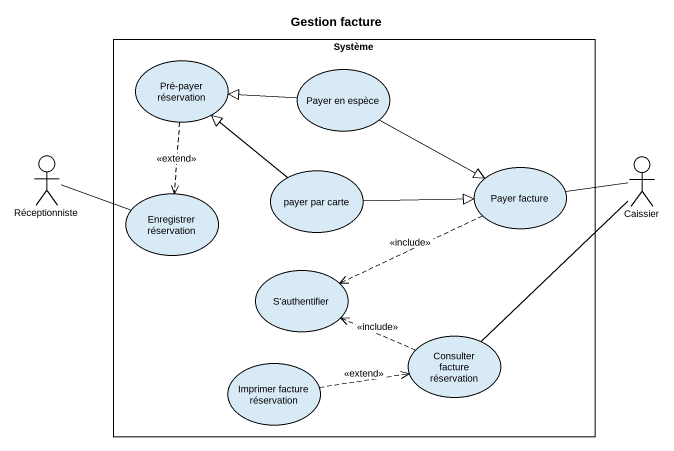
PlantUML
@startuml
title Gestion facture
rectangle Système {
  usecase "Pré-payer réservation" as Pré_payer_réservation
  usecase "Payer en espèce" as Payer_en_espèce
  usecase "payer par carte" as payer_par_carte
  usecase "Payer facture" as Payer_facture
  usecase "Enregistrer réservation" as Enregistrer_réservation
  usecase "S'authentifier" as S_authentifier
  usecase "Consulter facture réservation" as Consulter_facture
  usecase "Imprimer facture réservation" as Imprimer_facture_réservation
}
actor Réceptionniste
actor Caissier
Pré_payer_réservation ..> Enregistrer_réservation : <<extend>>
Payer_en_espèce -left-|> Pré_payer_réservation
Payer_en_espèce -right-|> Payer_facture
Réceptionniste -right- Enregistrer_réservation
payer_par_carte -up-|> Pré_payer_réservation
payer_par_carte -right-|> Payer_facture
Payer_facture .left.> S_authentifier : <<include>>
Caissier -left- Payer_facture
Caissier -- Consulter_facture
Consulter_facture .left.> S_authentifier : <<include>>
Imprimer_facture_réservation .right.> Consulter_facture : <<extend>>
@enduml
